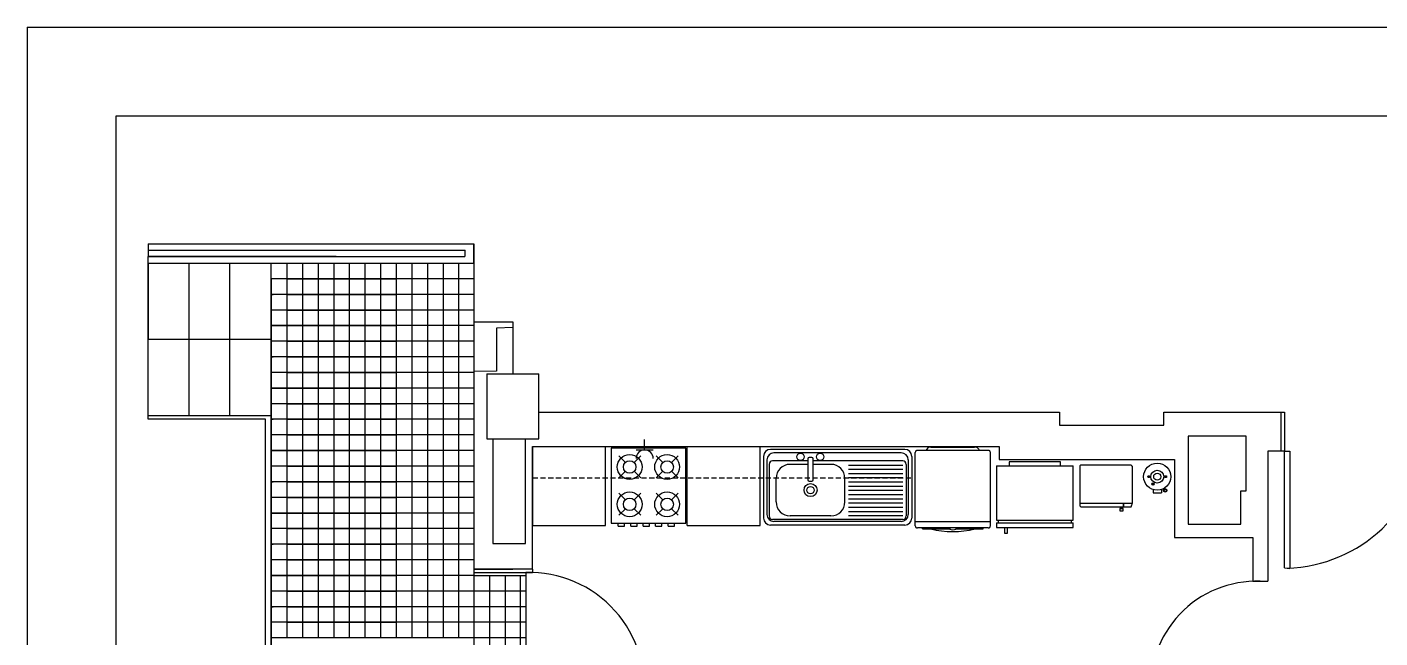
# Model space of a CAD drawing. Header units: millimetres. Extents: x 2377 to 4712, y -254 to 3188.
# Drawn here: x 2825.5 to 3053.9, y 1491 to 1594.2 of the extents above; entities that cross this region are included whole.
import ezdxf

# ---------------------------------------------------------------- set-up
doc = ezdxf.new("R2010")
doc.units = ezdxf.units.MM
doc.linetypes.add('DASHED2', pattern=[0.375, 0.25, -0.125])
for name, color, linetype in [('Enchufes', 30, 'Continuous'), ('Mobiliario', 254, 'Continuous'), ('www.dwgautocad.com', 7, 'Continuous')]:
    doc.layers.add(name, color=color, linetype=linetype)

# ---------------------------------------------------------------- blocks, each defined once
blk = doc.blocks.new('cl08-2')
for p, q in [((-0.439, 0), (-0.439, -0.879)), ((0.439, 0), (-0.439, 0)), ((0.439, -0.879), (0.439, 0)), ((-0.271, -0.168), (-0.349, -0.09)), ((-0.09, -0.09), (-0.168, -0.168)), ((0.168, -0.168), (0.09, -0.09)), ((0.271, -0.168), (0.349, -0.09)), ((-0.271, -0.271), (-0.349, -0.349)), ((-0.09, -0.349), (-0.168, -0.271)), ((0.09, -0.349), (0.168, -0.271)), ((0.349, -0.349), (0.271, -0.271)), ((-0.271, -0.607), (-0.349, -0.529)), ((-0.168, -0.607), (-0.09, -0.529)), ((0.168, -0.607), (0.09, -0.529)), ((0.271, -0.607), (0.349, -0.529)), ((-0.349, -0.788), (-0.271, -0.711)), ((-0.09, -0.788), (-0.168, -0.711)), ((0.09, -0.788), (0.168, -0.711)), ((0.349, -0.788), (0.271, -0.711)), ((-0.439, -0.879), (0.439, -0.879)), ((-0.354, -0.915), (-0.354, -0.879)), ((-0.354, -0.915), (-0.281, -0.915)), ((-0.281, -0.915), (-0.281, -0.879)), ((-0.208, -0.915), (-0.208, -0.879)), ((-0.208, -0.915), (-0.134, -0.915)), ((-0.134, -0.915), (-0.134, -0.879)), ((-0.061, -0.915), (-0.061, -0.879)), ((-0.061, -0.915), (0.012, -0.915)), ((0.012, -0.915), (0.012, -0.879)), ((0.085, -0.915), (0.085, -0.879)), ((0.085, -0.915), (0.159, -0.915)), ((0.159, -0.915), (0.159, -0.879)), ((0.232, -0.915), (0.232, -0.879)), ((0.232, -0.915), (0.305, -0.915)), ((0.305, -0.915), (0.305, -0.879))]:
    blk.add_line(p, q)
for centre, radius in [((-0.22, -0.22), 0.146), ((-0.22, -0.22), 0.0732), ((0.22, -0.22), 0.146), ((0.22, -0.22), 0.0732), ((-0.22, -0.659), 0.146), ((-0.22, -0.659), 0.0732), ((0.22, -0.659), 0.146), ((0.22, -0.659), 0.0732)]:
    blk.add_circle(centre, radius)
blk = doc.blocks.new('cl25-14')
at = {"layer": 'www.dwgautocad.com', "color": 0}
for p, q in [((-0.528, 0.489), (-0.528, 0.05)), ((0.478, 0.539), (-0.478, 0.539)), ((0.453, 0.514), (-0.453, 0.514)), ((0.528, 0.489), (0.528, 0.05)), ((-0.503, 0.464), (-0.503, 0.075)), ((-0.488, 0.4322), (-0.488, 0.065)), ((-0.2125, 0.4572), (-0.463, 0.4572)), ((-0.2125, 0.4322), (-0.338, 0.4322)), ((-0.2125, 0.4711), (-0.2125, 0.3223)), ((-0.1835, 0.4811), (-0.2025, 0.4811)), ((-0.1735, 0.3223), (-0.1735, 0.4711)), ((0.463, 0.4572), (-0.1735, 0.4572)), ((-0.048, 0.4322), (-0.1735, 0.4322)), ((0.463, 0.425), (0.077, 0.425)), ((0.463, 0.395), (0.077, 0.395)), ((0.488, 0.4322), (0.488, 0.065)), ((0.503, 0.464), (0.503, 0.075)), ((-0.438, 0.165), (-0.438, 0.3322)), ((-0.2025, 0.3123), (-0.1835, 0.3123)), ((0.052, 0.165), (0.052, 0.3322)), ((0.463, 0.365), (0.077, 0.365)), ((0.463, 0.335), (0.077, 0.335)), ((0.463, 0.305), (0.077, 0.305)), ((0.463, 0.275), (0.077, 0.275)), ((0.463, 0.245), (0.077, 0.245)), ((0.463, 0.215), (0.077, 0.215)), ((0.463, 0.185), (0.077, 0.185)), ((0.463, 0.155), (0.077, 0.155)), ((0.463, 0.125), (0.077, 0.125)), ((0.478, 0), (-0.478, 0)), ((0.463, 0.04), (-0.463, 0.04)), ((0.453, 0.025), (-0.453, 0.025)), ((-0.048, 0.065), (-0.338, 0.065)), ((0.463, 0.095), (0.077, 0.095)), ((0.463, 0.065), (0.077, 0.065))]:
    blk.add_line(p, q, dxfattribs=at)
for centre, radius in [((-0.264, 0.4859), 0.026), ((-0.1238, 0.4859), 0.026), ((-0.193, 0.2486), 0.0463), ((-0.193, 0.2486), 0.0263)]:
    blk.add_circle(centre, radius, dxfattribs=at)
for centre, radius, start, end in [((-0.478, 0.489), 0.05, 90, 180), ((-0.453, 0.464), 0.05, 90, 180), ((0.453, 0.464), 0.05, 0, 90), ((0.478, 0.489), 0.05, 0, 90), ((-0.463, 0.4322), 0.025, 90, 180), ((-0.338, 0.3322), 0.1, 90, 180), ((-0.2025, 0.4711), 0.01, 90, 180), ((-0.1835, 0.4711), 0.01, 0, 90), ((-0.048, 0.3322), 0.1, 0, 90), ((0.463, 0.4322), 0.025, 0, 90), ((-0.2025, 0.3223), 0.01, 180, 270), ((-0.1835, 0.3223), 0.01, 270, 0), ((-0.338, 0.165), 0.1, 180, 270), ((-0.048, 0.165), 0.1, 270, 0), ((-0.478, 0.05), 0.05, 180, 270), ((-0.453, 0.075), 0.05, 180, 270), ((-0.463, 0.065), 0.025, 180, 270), ((0.453, 0.075), 0.05, 270, 0), ((0.463, 0.065), 0.025, 270, 0), ((0.478, 0.05), 0.05, 270, 0)]:
    blk.add_arc(centre, radius, start, end, dxfattribs=at)
blk = doc.blocks.new('cl03b-planta')
for p, q in [((0.392, 2.874), (0.392, 3.548)), ((1.063, 3.568), (0.412, 3.568)), ((0.536, 3.598), (0.938, 3.598)), ((1.083, 2.874), (1.083, 3.548)), ((1.083, 2.911), (0.392, 2.911)), ((1.063, 2.854), (0.412, 2.854)), ((0.459, 2.846), (0.459, 2.854)), ((0.459, 2.846), (0.709, 2.846)), ((0.765, 2.846), (1.016, 2.846)), ((1.016, 2.846), (1.016, 2.854))]:
    blk.add_line(p, q)
for points in [[(0.712, 2.854), (0.709, 2.844)], [(0.762, 2.854), (0.765, 2.844)]]:
    blk.add_lwpolyline(points)
for centre, radius, start, end in [((0.412, 3.548), 0.02, 90, 180), ((0.536, 3.548), 0.05, 90, 156.5268), ((0.938, 3.548), 0.05, 23.4732, 90), ((1.063, 3.548), 0.02, 0, 90), ((0.412, 2.874), 0.02, 180, 270), ((1.063, 2.874), 0.02, 270, 0), ((0.737, 3.664), 0.843, 255.9297, 284.0703), ((0.737, 2.907), 0.0686, 245.6647, 294.3353)]:
    blk.add_arc(centre, radius, start, end)
blk = doc.blocks.new('CL-27-PLANTA-www.dwgautocad.com')
at = {"layer": 'www.dwgautocad.com', "ltscale": 0.3}
for p, q in [((9.724, 1.63), (9.689, 1.63)), ((9.689, 1.63), (9.689, 1.56)), ((9.724, 1.56), (9.724, 1.63)), ((9.828, 1.56), (8.843, 1.56)), ((8.843, 1.56), (8.843, 1.499)), ((9.828, 1.499), (8.843, 1.499)), ((9.828, 1.466), (8.843, 1.466)), ((8.843, 1.466), (8.843, 0.764)), ((8.863, 1.499), (8.863, 1.466)), ((9.808, 1.466), (9.808, 1.499)), ((9.828, 1.499), (9.828, 1.56)), ((9.828, 0.764), (9.828, 1.466)), ((9.828, 0.764), (8.843, 0.764)), ((9.005, 0.764), (9.005, 0.714)), ((9.005, 0.714), (9.665, 0.714)), ((9.665, 0.714), (9.665, 0.764))]:
    blk.add_line(p, q, dxfattribs=at)
blk = doc.blocks.new('IN04-3')
at = {"color": 0}
for p, q in [((-0.065, -0.2), (-0.065, -0.25)), ((0.065, -0.2), (0.065, -0.25)), ((0.094, -0.188), (0.101, -0.201)), ((0.116, -0.175), (0.123, -0.188)), ((-0.065, -0.25), (0.065, -0.25))]:
    blk.add_line(p, q, dxfattribs=at)
for centre, radius in [((0, 0), 0.21), ((-0.13, 0), 0.015), ((-0.13, 0), 0.0125), ((-0.13, 0), 0.0125), ((0, 0), 0.1), ((0, 0), 0.055), ((0.13, 0), 0.015), ((0.13, 0), 0.0125), ((0.13, 0), 0.0125), ((-0.065, -0.113), 0.018), ((-0.065, -0.113), 0.015), ((0.123, -0.213), 0.025), ((0.125, -0.216), 0.0175)]:
    blk.add_circle(centre, radius, dxfattribs=at)

msp = doc.modelspace()

# ---------------------------------------------------------------- linework, layer by layer
at = {"transparency": 33554687}
for p, q in [((2825.51, 1594.22), (3245.51, 1594.22)), ((2825.51, 1594.22), (2825.51, 1297.22)), ((2825.51, 1594.22), (2825.51, 1579.22)), ((2840.56, 1317.22), (2840.56, 1579.22)), ((2840.56, 1579.22), (3236.05, 1579.22)), ((2845.98, 1557.62), (2845.98, 1555.42)), ((2845.98, 1557.62), (2900.94, 1557.62)), ((2845.98, 1556.51), (2877.68, 1556.51)), ((2845.98, 1556.51), (2899.47, 1556.51)), ((2845.98, 1556.51), (2899.45, 1556.51)), ((2899.45, 1556.51), (2899.45, 1555.44)), ((2900.94, 1554.34), (2900.94, 1557.62)), ((2900.94, 1557.62), (2900.94, 1544.43)), ((2900.94, 1557.62), (2900.94, 1544.43)), ((2900.94, 1557.62), (2900.94, 1502.67)), ((2877.68, 1555.44), (2845.98, 1555.44)), ((2845.98, 1555.44), (2899.45, 1555.44)), ((2845.98, 1554.35), (2845.98, 1555.44)), ((2845.98, 1527.97), (2845.98, 1554.35)), ((2845.98, 1554.35), (2866.73, 1554.35)), ((2845.98, 1554.35), (2845.98, 1541.49)), ((2845.98, 1554.34), (2900.94, 1554.34)), ((2852.86, 1528.63), (2852.86, 1554.35)), ((2859.74, 1528.63), (2859.74, 1554.35)), ((2866.73, 1371.9), (2866.73, 1554.35)), ((2866.73, 1554.35), (2869.37, 1554.35)), ((2869.37, 1554.35), (2869.37, 1551.71)), ((2869.37, 1554.35), (2872, 1554.35)), ((2872, 1554.35), (2872, 1551.71)), ((2872, 1554.35), (2874.64, 1554.35)), ((2874.64, 1554.35), (2874.64, 1551.71)), ((2874.64, 1554.35), (2877.28, 1554.35)), ((2877.28, 1554.35), (2877.28, 1551.71)), ((2877.28, 1554.35), (2879.92, 1554.35)), ((2879.92, 1554.35), (2879.92, 1551.71)), ((2879.92, 1554.35), (2882.56, 1554.35)), ((2882.56, 1554.35), (2882.56, 1551.71)), ((2882.56, 1554.35), (2885.19, 1554.35)), ((2885.19, 1554.35), (2885.19, 1551.71)), ((2885.19, 1554.35), (2887.83, 1554.35)), ((2887.83, 1554.35), (2887.83, 1551.71)), ((2890.47, 1554.35), (2890.47, 1551.71)), ((2893.11, 1554.35), (2893.11, 1551.71)), ((2895.74, 1554.35), (2895.74, 1551.71)), ((2898.38, 1554.35), (2898.38, 1551.71)), ((2869.37, 1551.71), (2866.73, 1551.71)), ((2866.73, 1551.71), (2866.73, 1549.07)), ((2872, 1551.71), (2869.37, 1551.71)), ((2869.37, 1551.71), (2869.37, 1549.07)), ((2869.37, 1551.71), (2872, 1551.71)), ((2874.64, 1551.71), (2872, 1551.71)), ((2872, 1551.71), (2872, 1549.07)), ((2872, 1551.71), (2874.64, 1551.71)), ((2877.28, 1551.71), (2874.64, 1551.71)), ((2874.64, 1551.71), (2874.64, 1549.07)), ((2874.64, 1551.71), (2877.28, 1551.71)), ((2879.92, 1551.71), (2877.28, 1551.71)), ((2877.28, 1551.71), (2877.28, 1549.07)), ((2877.28, 1551.71), (2879.92, 1551.71)), ((2882.56, 1551.71), (2879.92, 1551.71)), ((2879.92, 1551.71), (2879.92, 1549.07)), ((2879.92, 1551.71), (2882.56, 1551.71)), ((2885.19, 1551.71), (2882.56, 1551.71)), ((2882.56, 1551.71), (2882.56, 1549.07)), ((2882.56, 1551.71), (2885.19, 1551.71)), ((2887.83, 1551.71), (2885.19, 1551.71)), ((2885.19, 1551.71), (2885.19, 1549.07)), ((2885.19, 1551.71), (2887.83, 1551.71)), ((2890.47, 1551.71), (2887.83, 1551.71)), ((2887.83, 1551.71), (2887.83, 1549.07)), ((2893.11, 1551.71), (2890.47, 1551.71)), ((2890.47, 1551.71), (2890.47, 1549.07)), ((2895.74, 1551.71), (2893.11, 1551.71)), ((2893.11, 1551.71), (2893.11, 1549.07)), ((2898.38, 1551.71), (2895.74, 1551.71)), ((2895.74, 1551.71), (2895.74, 1549.07)), ((2900.94, 1551.71), (2898.38, 1551.71)), ((2898.38, 1551.71), (2898.38, 1549.07)), ((2866.73, 1549.07), (2867.07, 1549.07)), ((2869.37, 1549.07), (2866.73, 1549.07)), ((2866.73, 1549.07), (2866.73, 1546.43)), ((2866.73, 1549.07), (2866.73, 1543.8)), ((2872, 1549.07), (2869.37, 1549.07)), ((2869.37, 1549.07), (2869.37, 1546.43)), ((2869.37, 1549.07), (2872, 1549.07)), ((2874.64, 1549.07), (2872, 1549.07)), ((2872, 1549.07), (2872, 1546.43)), ((2872, 1549.07), (2874.64, 1549.07)), ((2877.28, 1549.07), (2874.64, 1549.07)), ((2874.64, 1549.07), (2874.64, 1546.43)), ((2874.64, 1549.07), (2877.28, 1549.07)), ((2879.92, 1549.07), (2877.28, 1549.07)), ((2877.28, 1549.07), (2877.28, 1546.43)), ((2877.28, 1549.07), (2879.92, 1549.07)), ((2882.56, 1549.07), (2879.92, 1549.07)), ((2879.92, 1549.07), (2879.92, 1546.43)), ((2879.92, 1549.07), (2882.56, 1549.07)), ((2885.19, 1549.07), (2882.56, 1549.07)), ((2882.56, 1549.07), (2882.56, 1546.43)), ((2882.56, 1549.07), (2885.19, 1549.07)), ((2887.83, 1549.07), (2885.19, 1549.07)), ((2885.19, 1549.07), (2885.19, 1546.43)), ((2885.19, 1549.07), (2887.83, 1549.07)), ((2890.47, 1549.07), (2887.83, 1549.07)), ((2887.83, 1549.07), (2887.83, 1546.43)), ((2893.11, 1549.07), (2890.47, 1549.07)), ((2890.47, 1549.07), (2890.47, 1546.43)), ((2895.74, 1549.07), (2893.11, 1549.07)), ((2893.11, 1549.07), (2893.11, 1546.43)), ((2898.38, 1549.07), (2895.74, 1549.07)), ((2895.74, 1549.07), (2895.74, 1546.43)), ((2900.94, 1549.07), (2898.38, 1549.07)), ((2898.38, 1549.07), (2898.38, 1546.43)), ((2869.37, 1546.43), (2866.73, 1546.43)), ((2872, 1546.43), (2869.37, 1546.43)), ((2869.37, 1546.43), (2869.37, 1543.8)), ((2869.37, 1546.43), (2872, 1546.43)), ((2874.64, 1546.43), (2872, 1546.43)), ((2872, 1546.43), (2872, 1543.8)), ((2872, 1546.43), (2874.64, 1546.43)), ((2877.28, 1546.43), (2874.64, 1546.43)), ((2874.64, 1546.43), (2874.64, 1543.8)), ((2874.64, 1546.43), (2877.28, 1546.43)), ((2879.92, 1546.43), (2877.28, 1546.43)), ((2877.28, 1546.43), (2877.28, 1543.8)), ((2877.28, 1546.43), (2879.92, 1546.43)), ((2882.56, 1546.43), (2879.92, 1546.43)), ((2879.92, 1546.43), (2879.92, 1543.8)), ((2879.92, 1546.43), (2882.56, 1546.43)), ((2885.19, 1546.43), (2882.56, 1546.43)), ((2882.56, 1546.43), (2882.56, 1543.8)), ((2882.56, 1546.43), (2885.19, 1546.43)), ((2887.83, 1546.43), (2885.19, 1546.43)), ((2885.19, 1546.43), (2885.19, 1543.8)), ((2885.19, 1546.43), (2887.83, 1546.43)), ((2890.47, 1546.43), (2887.83, 1546.43)), ((2887.83, 1546.43), (2887.83, 1543.8)), ((2893.11, 1546.43), (2890.47, 1546.43)), ((2890.47, 1546.43), (2890.47, 1543.8)), ((2895.74, 1546.43), (2893.11, 1546.43)), ((2893.11, 1546.43), (2893.11, 1543.8)), ((2898.38, 1546.43), (2895.74, 1546.43)), ((2895.74, 1546.43), (2895.74, 1543.8)), ((2900.94, 1546.43), (2898.38, 1546.43)), ((2898.38, 1546.43), (2898.38, 1543.8)), ((2900.94, 1544.43), (2907.53, 1544.43)), ((2907.53, 1544.43), (2907.53, 1535.64)), ((2907.53, 1544.43), (2907.53, 1535.64)), ((2869.37, 1543.8), (2866.73, 1543.8)), ((2866.73, 1543.8), (2866.73, 1533.24)), ((2866.73, 1543.8), (2869.37, 1543.8)), ((2872, 1543.8), (2869.37, 1543.8)), ((2869.37, 1543.8), (2869.37, 1541.16)), ((2869.37, 1543.8), (2872, 1543.8)), ((2874.64, 1543.8), (2872, 1543.8)), ((2872, 1543.8), (2872, 1541.16)), ((2872, 1543.8), (2874.64, 1543.8)), ((2877.28, 1543.8), (2874.64, 1543.8)), ((2874.64, 1543.8), (2874.64, 1541.16)), ((2874.64, 1543.8), (2877.28, 1543.8)), ((2879.92, 1543.8), (2877.28, 1543.8)), ((2877.28, 1543.8), (2877.28, 1541.16)), ((2877.28, 1543.8), (2879.92, 1543.8)), ((2882.56, 1543.8), (2879.92, 1543.8)), ((2879.92, 1543.8), (2879.92, 1541.16)), ((2879.92, 1543.8), (2882.56, 1543.8)), ((2885.19, 1543.8), (2882.56, 1543.8)), ((2882.56, 1543.8), (2882.56, 1541.16)), ((2882.56, 1543.8), (2885.19, 1543.8)), ((2887.83, 1543.8), (2885.19, 1543.8)), ((2885.19, 1543.8), (2885.19, 1541.16)), ((2885.19, 1543.8), (2887.83, 1543.8)), ((2890.47, 1543.8), (2887.83, 1543.8)), ((2887.83, 1543.8), (2887.83, 1541.16)), ((2893.11, 1543.8), (2890.47, 1543.8)), ((2890.47, 1543.8), (2890.47, 1541.16)), ((2895.74, 1543.8), (2893.11, 1543.8)), ((2893.11, 1543.8), (2893.11, 1541.16)), ((2898.38, 1543.8), (2895.74, 1543.8)), ((2895.74, 1543.8), (2895.74, 1541.16)), ((2900.94, 1543.8), (2898.38, 1543.8)), ((2898.38, 1543.8), (2898.38, 1541.16)), ((2907.54, 1543.45), (2904.79, 1543.37)), ((2904.79, 1543.37), (2904.79, 1536.09)), ((2845.98, 1541.49), (2866.73, 1541.49)), ((2869.37, 1541.16), (2866.73, 1541.16)), ((2866.73, 1541.16), (2866.73, 1538.52)), ((2872, 1541.16), (2869.37, 1541.16)), ((2869.37, 1541.16), (2869.37, 1538.52)), ((2869.37, 1541.16), (2872, 1541.16)), ((2874.64, 1541.16), (2872, 1541.16)), ((2872, 1541.16), (2872, 1538.52)), ((2872, 1541.16), (2874.64, 1541.16)), ((2877.28, 1541.16), (2874.64, 1541.16)), ((2874.64, 1541.16), (2874.64, 1538.52)), ((2874.64, 1541.16), (2877.28, 1541.16)), ((2879.92, 1541.16), (2877.28, 1541.16)), ((2877.28, 1541.16), (2877.28, 1538.52)), ((2877.28, 1541.16), (2879.92, 1541.16)), ((2882.56, 1541.16), (2879.92, 1541.16)), ((2879.92, 1541.16), (2879.92, 1538.52)), ((2879.92, 1541.16), (2882.56, 1541.16)), ((2885.19, 1541.16), (2882.56, 1541.16)), ((2882.56, 1541.16), (2882.56, 1538.52)), ((2882.56, 1541.16), (2885.19, 1541.16)), ((2887.83, 1541.16), (2885.19, 1541.16)), ((2885.19, 1541.16), (2885.19, 1538.52)), ((2885.19, 1541.16), (2887.83, 1541.16)), ((2890.47, 1541.16), (2887.83, 1541.16)), ((2887.83, 1541.16), (2887.83, 1538.52)), ((2893.11, 1541.16), (2890.47, 1541.16)), ((2890.47, 1541.16), (2890.47, 1538.52)), ((2895.74, 1541.16), (2893.11, 1541.16)), ((2893.11, 1541.16), (2893.11, 1538.52)), ((2898.38, 1541.16), (2895.74, 1541.16)), ((2895.74, 1541.16), (2895.74, 1538.52)), ((2900.94, 1541.16), (2898.38, 1541.16)), ((2898.38, 1541.16), (2898.38, 1538.52)), ((2866.73, 1538.52), (2867.07, 1538.52)), ((2869.37, 1538.52), (2866.73, 1538.52)), ((2866.73, 1538.52), (2866.73, 1535.88)), ((2866.73, 1538.52), (2866.73, 1533.24)), ((2872, 1538.52), (2869.37, 1538.52)), ((2869.37, 1538.52), (2869.37, 1535.88)), ((2869.37, 1538.52), (2872, 1538.52)), ((2874.64, 1538.52), (2872, 1538.52)), ((2872, 1538.52), (2872, 1535.88)), ((2872, 1538.52), (2874.64, 1538.52)), ((2877.28, 1538.52), (2874.64, 1538.52)), ((2874.64, 1538.52), (2874.64, 1535.88)), ((2874.64, 1538.52), (2877.28, 1538.52)), ((2879.92, 1538.52), (2877.28, 1538.52)), ((2877.28, 1538.52), (2877.28, 1535.88)), ((2877.28, 1538.52), (2879.92, 1538.52)), ((2882.56, 1538.52), (2879.92, 1538.52)), ((2879.92, 1538.52), (2879.92, 1535.88)), ((2879.92, 1538.52), (2882.56, 1538.52)), ((2885.19, 1538.52), (2882.56, 1538.52)), ((2882.56, 1538.52), (2882.56, 1535.88)), ((2882.56, 1538.52), (2885.19, 1538.52)), ((2887.83, 1538.52), (2885.19, 1538.52)), ((2885.19, 1538.52), (2885.19, 1535.88)), ((2885.19, 1538.52), (2887.83, 1538.52)), ((2890.47, 1538.52), (2887.83, 1538.52)), ((2887.83, 1538.52), (2887.83, 1535.88)), ((2893.11, 1538.52), (2890.47, 1538.52)), ((2890.47, 1538.52), (2890.47, 1535.88)), ((2895.74, 1538.52), (2893.11, 1538.52)), ((2893.11, 1538.52), (2893.11, 1535.88)), ((2898.38, 1538.52), (2895.74, 1538.52)), ((2895.74, 1538.52), (2895.74, 1535.88)), ((2900.94, 1538.52), (2898.38, 1538.52)), ((2898.38, 1538.52), (2898.38, 1535.88)), ((2869.37, 1535.88), (2866.73, 1535.88)), ((2872, 1535.88), (2869.37, 1535.88)), ((2869.37, 1535.88), (2869.37, 1533.24)), ((2869.37, 1535.88), (2872, 1535.88)), ((2874.64, 1535.88), (2872, 1535.88)), ((2872, 1535.88), (2872, 1533.24)), ((2872, 1535.88), (2874.64, 1535.88)), ((2877.28, 1535.88), (2874.64, 1535.88)), ((2874.64, 1535.88), (2874.64, 1533.24)), ((2874.64, 1535.88), (2877.28, 1535.88)), ((2879.92, 1535.88), (2877.28, 1535.88)), ((2877.28, 1535.88), (2877.28, 1533.24)), ((2877.28, 1535.88), (2879.92, 1535.88)), ((2882.56, 1535.88), (2879.92, 1535.88)), ((2879.92, 1535.88), (2879.92, 1533.24)), ((2879.92, 1535.88), (2882.56, 1535.88)), ((2885.19, 1535.88), (2882.56, 1535.88)), ((2882.56, 1535.88), (2882.56, 1533.24)), ((2882.56, 1535.88), (2885.19, 1535.88)), ((2887.83, 1535.88), (2885.19, 1535.88)), ((2885.19, 1535.88), (2885.19, 1533.24)), ((2885.19, 1535.88), (2887.83, 1535.88)), ((2890.47, 1535.88), (2887.83, 1535.88)), ((2887.83, 1535.88), (2887.83, 1533.24)), ((2893.11, 1535.88), (2890.47, 1535.88)), ((2890.47, 1535.88), (2890.47, 1533.24)), ((2895.74, 1535.88), (2893.11, 1535.88)), ((2893.11, 1535.88), (2893.11, 1533.24)), ((2898.38, 1535.88), (2895.74, 1535.88)), ((2895.74, 1535.88), (2895.74, 1533.24)), ((2900.94, 1535.88), (2898.38, 1535.88)), ((2898.38, 1535.88), (2898.38, 1533.24)), ((2904.79, 1536.09), (2900.88, 1536.07)), ((2903.14, 1535.64), (2911.93, 1535.64)), ((2903.14, 1535.64), (2903.14, 1524.65)), ((2911.93, 1524.65), (2911.93, 1535.64)), ((2869.37, 1533.24), (2866.73, 1533.24)), ((2866.73, 1533.24), (2866.73, 1512.14)), ((2866.73, 1533.24), (2869.37, 1533.24)), ((2872, 1533.24), (2869.37, 1533.24)), ((2869.37, 1533.24), (2869.37, 1530.61)), ((2869.37, 1533.24), (2872, 1533.24)), ((2874.64, 1533.24), (2872, 1533.24)), ((2872, 1533.24), (2872, 1530.61)), ((2872, 1533.24), (2874.64, 1533.24)), ((2877.28, 1533.24), (2874.64, 1533.24)), ((2874.64, 1533.24), (2874.64, 1530.61)), ((2874.64, 1533.24), (2877.28, 1533.24)), ((2879.92, 1533.24), (2877.28, 1533.24)), ((2877.28, 1533.24), (2877.28, 1530.61)), ((2877.28, 1533.24), (2879.92, 1533.24)), ((2882.56, 1533.24), (2879.92, 1533.24)), ((2879.92, 1533.24), (2879.92, 1530.61)), ((2879.92, 1533.24), (2882.56, 1533.24)), ((2885.19, 1533.24), (2882.56, 1533.24)), ((2882.56, 1533.24), (2882.56, 1530.61)), ((2882.56, 1533.24), (2885.19, 1533.24)), ((2887.83, 1533.24), (2885.19, 1533.24)), ((2885.19, 1533.24), (2885.19, 1530.61)), ((2885.19, 1533.24), (2887.83, 1533.24)), ((2890.47, 1533.24), (2887.83, 1533.24)), ((2887.83, 1533.24), (2887.83, 1530.61)), ((2893.11, 1533.24), (2890.47, 1533.24)), ((2890.47, 1533.24), (2890.47, 1530.61)), ((2895.74, 1533.24), (2893.11, 1533.24)), ((2893.11, 1533.24), (2893.11, 1530.61)), ((2898.38, 1533.24), (2895.74, 1533.24)), ((2895.74, 1533.24), (2895.74, 1530.61)), ((2900.94, 1533.24), (2898.38, 1533.24)), ((2898.38, 1533.24), (2898.38, 1530.61)), ((2869.37, 1530.61), (2866.73, 1530.61)), ((2866.73, 1530.61), (2866.73, 1527.97)), ((2872, 1530.61), (2869.37, 1530.61)), ((2869.37, 1530.61), (2869.37, 1527.97)), ((2869.37, 1530.61), (2872, 1530.61)), ((2874.64, 1530.61), (2872, 1530.61)), ((2872, 1530.61), (2872, 1527.97)), ((2872, 1530.61), (2874.64, 1530.61)), ((2877.28, 1530.61), (2874.64, 1530.61)), ((2874.64, 1530.61), (2874.64, 1527.97)), ((2874.64, 1530.61), (2877.28, 1530.61)), ((2879.92, 1530.61), (2877.28, 1530.61)), ((2877.28, 1530.61), (2877.28, 1527.97)), ((2877.28, 1530.61), (2879.92, 1530.61)), ((2882.56, 1530.61), (2879.92, 1530.61)), ((2879.92, 1530.61), (2879.92, 1527.97)), ((2879.92, 1530.61), (2882.56, 1530.61)), ((2885.19, 1530.61), (2882.56, 1530.61)), ((2882.56, 1530.61), (2882.56, 1527.97)), ((2882.56, 1530.61), (2885.19, 1530.61)), ((2887.83, 1530.61), (2885.19, 1530.61)), ((2885.19, 1530.61), (2885.19, 1527.97)), ((2885.19, 1530.61), (2887.83, 1530.61)), ((2890.47, 1530.61), (2887.83, 1530.61)), ((2887.83, 1530.61), (2887.83, 1527.97)), ((2893.11, 1530.61), (2890.47, 1530.61)), ((2890.47, 1530.61), (2890.47, 1527.97)), ((2895.74, 1530.61), (2893.11, 1530.61)), ((2893.11, 1530.61), (2893.11, 1527.97)), ((2898.38, 1530.61), (2895.74, 1530.61)), ((2895.74, 1530.61), (2895.74, 1527.97)), ((2900.94, 1530.61), (2898.38, 1530.61)), ((2898.38, 1530.61), (2898.38, 1527.97)), ((2845.98, 1527.97), (2845.98, 1528.63)), ((2845.98, 1528.63), (2866.73, 1528.63)), ((2845.98, 1528.63), (2852.86, 1528.63)), ((2852.86, 1528.63), (2859.74, 1528.63)), ((2866.73, 1527.97), (2866.73, 1529.29)), ((2911.93, 1529.19), (2999.85, 1529.19)), ((2999.85, 1529.19), (2999.85, 1526.99)), ((3017.44, 1526.99), (3017.44, 1529.19)), ((3017.44, 1529.19), (3037.22, 1529.19)), ((3037.22, 1529.19), (3037.22, 1522.6)), ((3037.22, 1529.19), (3037.82, 1529.19)), ((3037.82, 1529.19), (3037.82, 1522.6)), ((2865.77, 1527.97), (2845.98, 1527.97)), ((2865.77, 1371.9), (2865.77, 1527.97)), ((2866.73, 1371.9), (2866.73, 1527.97)), ((2866.73, 1527.97), (2867.07, 1527.97)), ((2869.37, 1527.97), (2866.73, 1527.97)), ((2866.73, 1527.97), (2866.73, 1525.33)), ((2866.73, 1527.97), (2866.73, 1522.69)), ((2872, 1527.97), (2869.37, 1527.97)), ((2869.37, 1527.97), (2869.37, 1525.33)), ((2869.37, 1527.97), (2872, 1527.97)), ((2874.64, 1527.97), (2872, 1527.97)), ((2872, 1527.97), (2872, 1525.33)), ((2872, 1527.97), (2874.64, 1527.97)), ((2877.28, 1527.97), (2874.64, 1527.97)), ((2874.64, 1527.97), (2874.64, 1525.33)), ((2874.64, 1527.97), (2877.28, 1527.97)), ((2879.92, 1527.97), (2877.28, 1527.97)), ((2877.28, 1527.97), (2877.28, 1525.33)), ((2877.28, 1527.97), (2879.92, 1527.97)), ((2882.56, 1527.97), (2879.92, 1527.97)), ((2879.92, 1527.97), (2879.92, 1525.33)), ((2879.92, 1527.97), (2882.56, 1527.97)), ((2885.19, 1527.97), (2882.56, 1527.97)), ((2882.56, 1527.97), (2882.56, 1525.33)), ((2882.56, 1527.97), (2885.19, 1527.97)), ((2887.83, 1527.97), (2885.19, 1527.97)), ((2885.19, 1527.97), (2885.19, 1525.33)), ((2885.19, 1527.97), (2887.83, 1527.97)), ((2890.47, 1527.97), (2887.83, 1527.97)), ((2887.83, 1527.97), (2887.83, 1525.33)), ((2893.11, 1527.97), (2890.47, 1527.97)), ((2890.47, 1527.97), (2890.47, 1525.33)), ((2895.74, 1527.97), (2893.11, 1527.97)), ((2893.11, 1527.97), (2893.11, 1525.33)), ((2898.38, 1527.97), (2895.74, 1527.97)), ((2895.74, 1527.97), (2895.74, 1525.33)), ((2900.94, 1527.97), (2898.38, 1527.97)), ((2898.38, 1527.97), (2898.38, 1525.33)), ((2999.85, 1526.99), (3017.44, 1526.99)), ((2869.37, 1525.33), (2866.73, 1525.33)), ((2872, 1525.33), (2869.37, 1525.33)), ((2869.37, 1525.33), (2869.37, 1522.69)), ((2869.37, 1525.33), (2872, 1525.33)), ((2874.64, 1525.33), (2872, 1525.33)), ((2872, 1525.33), (2872, 1522.69)), ((2872, 1525.33), (2874.64, 1525.33)), ((2877.28, 1525.33), (2874.64, 1525.33)), ((2874.64, 1525.33), (2874.64, 1522.69)), ((2874.64, 1525.33), (2877.28, 1525.33)), ((2879.92, 1525.33), (2877.28, 1525.33)), ((2877.28, 1525.33), (2877.28, 1522.69)), ((2877.28, 1525.33), (2879.92, 1525.33)), ((2882.56, 1525.33), (2879.92, 1525.33)), ((2879.92, 1525.33), (2879.92, 1522.69)), ((2879.92, 1525.33), (2882.56, 1525.33)), ((2885.19, 1525.33), (2882.56, 1525.33)), ((2882.56, 1525.33), (2882.56, 1522.69)), ((2882.56, 1525.33), (2885.19, 1525.33)), ((2887.83, 1525.33), (2885.19, 1525.33)), ((2885.19, 1525.33), (2885.19, 1522.69)), ((2885.19, 1525.33), (2887.83, 1525.33)), ((2890.47, 1525.33), (2887.83, 1525.33)), ((2887.83, 1525.33), (2887.83, 1522.69)), ((2893.11, 1525.33), (2890.47, 1525.33)), ((2890.47, 1525.33), (2890.47, 1522.69)), ((2895.74, 1525.33), (2893.11, 1525.33)), ((2893.11, 1525.33), (2893.11, 1522.69)), ((2898.38, 1525.33), (2895.74, 1525.33)), ((2895.74, 1525.33), (2895.74, 1522.69)), ((2900.94, 1525.33), (2898.38, 1525.33)), ((2898.38, 1525.33), (2898.38, 1522.69)), ((2903.14, 1524.65), (2911.93, 1524.65)), ((2904.17, 1524.65), (2904.17, 1506.99)), ((2909.69, 1506.99), (2909.69, 1524.65)), ((3031.34, 1525.12), (3021.56, 1525.12)), ((3021.56, 1525.12), (3021.56, 1510.28)), ((3031.34, 1515.88), (3031.34, 1525.12)), ((2869.37, 1522.69), (2866.73, 1522.69)), ((2866.73, 1522.69), (2866.73, 1512.14)), ((2866.73, 1522.69), (2869.37, 1522.69)), ((2872, 1522.69), (2869.37, 1522.69)), ((2869.37, 1522.69), (2869.37, 1520.06)), ((2869.37, 1522.69), (2872, 1522.69)), ((2874.64, 1522.69), (2872, 1522.69)), ((2872, 1522.69), (2872, 1520.06)), ((2872, 1522.69), (2874.64, 1522.69)), ((2877.28, 1522.69), (2874.64, 1522.69)), ((2874.64, 1522.69), (2874.64, 1520.06)), ((2874.64, 1522.69), (2877.28, 1522.69)), ((2879.92, 1522.69), (2877.28, 1522.69)), ((2877.28, 1522.69), (2877.28, 1520.06)), ((2877.28, 1522.69), (2879.92, 1522.69)), ((2882.56, 1522.69), (2879.92, 1522.69)), ((2879.92, 1522.69), (2879.92, 1520.06)), ((2879.92, 1522.69), (2882.56, 1522.69)), ((2885.19, 1522.69), (2882.56, 1522.69)), ((2882.56, 1522.69), (2882.56, 1520.06)), ((2882.56, 1522.69), (2885.19, 1522.69)), ((2887.83, 1522.69), (2885.19, 1522.69)), ((2885.19, 1522.69), (2885.19, 1520.06)), ((2885.19, 1522.69), (2887.83, 1522.69)), ((2890.47, 1522.69), (2887.83, 1522.69)), ((2887.83, 1522.69), (2887.83, 1520.06)), ((2893.11, 1522.69), (2890.47, 1522.69)), ((2890.47, 1522.69), (2890.47, 1520.06)), ((2895.74, 1522.69), (2893.11, 1522.69)), ((2893.11, 1522.69), (2893.11, 1520.06)), ((2898.38, 1522.69), (2895.74, 1522.69)), ((2895.74, 1522.69), (2895.74, 1520.06)), ((2900.94, 1522.69), (2898.38, 1522.69)), ((2898.38, 1522.69), (2898.38, 1520.06)), ((2910.87, 1502.67), (2910.87, 1523.39)), ((2910.87, 1523.39), (2989.63, 1523.39)), ((2910.87, 1523.39), (2910.87, 1510.05)), ((2989.63, 1523.39), (2989.63, 1521.19)), ((3037.22, 1522.6), (3035.02, 1522.6)), ((3035.02, 1522.6), (3035.02, 1500.62)), ((3037.82, 1522.6), (3037.22, 1522.6)), ((2869.37, 1520.06), (2866.73, 1520.06)), ((2866.73, 1520.06), (2866.73, 1517.42)), ((2872, 1520.06), (2869.37, 1520.06)), ((2869.37, 1520.06), (2869.37, 1517.42)), ((2869.37, 1520.06), (2872, 1520.06)), ((2874.64, 1520.06), (2872, 1520.06)), ((2872, 1520.06), (2872, 1517.42)), ((2872, 1520.06), (2874.64, 1520.06)), ((2877.28, 1520.06), (2874.64, 1520.06)), ((2874.64, 1520.06), (2874.64, 1517.42)), ((2874.64, 1520.06), (2877.28, 1520.06)), ((2879.92, 1520.06), (2877.28, 1520.06)), ((2877.28, 1520.06), (2877.28, 1517.42)), ((2877.28, 1520.06), (2879.92, 1520.06)), ((2882.56, 1520.06), (2879.92, 1520.06)), ((2879.92, 1520.06), (2879.92, 1517.42)), ((2879.92, 1520.06), (2882.56, 1520.06)), ((2885.19, 1520.06), (2882.56, 1520.06)), ((2882.56, 1520.06), (2882.56, 1517.42)), ((2882.56, 1520.06), (2885.19, 1520.06)), ((2887.83, 1520.06), (2885.19, 1520.06)), ((2885.19, 1520.06), (2885.19, 1517.42)), ((2885.19, 1520.06), (2887.83, 1520.06)), ((2890.47, 1520.06), (2887.83, 1520.06)), ((2887.83, 1520.06), (2887.83, 1517.42)), ((2893.11, 1520.06), (2890.47, 1520.06)), ((2890.47, 1520.06), (2890.47, 1517.42)), ((2895.74, 1520.06), (2893.11, 1520.06)), ((2893.11, 1520.06), (2893.11, 1517.42)), ((2898.38, 1520.06), (2895.74, 1520.06)), ((2895.74, 1520.06), (2895.74, 1517.42)), ((2900.94, 1520.06), (2898.38, 1520.06)), ((2898.38, 1520.06), (2898.38, 1517.42)), ((2989.63, 1521.19), (3019.27, 1521.19)), ((3019.27, 1521.19), (3019.27, 1508)), ((2866.73, 1517.42), (2867.07, 1517.42)), ((2869.37, 1517.42), (2866.73, 1517.42)), ((2866.73, 1517.42), (2866.73, 1514.78)), ((2866.73, 1517.42), (2866.73, 1512.14)), ((2872, 1517.42), (2869.37, 1517.42)), ((2869.37, 1517.42), (2869.37, 1514.78)), ((2869.37, 1517.42), (2872, 1517.42)), ((2874.64, 1517.42), (2872, 1517.42)), ((2872, 1517.42), (2872, 1514.78)), ((2872, 1517.42), (2874.64, 1517.42)), ((2877.28, 1517.42), (2874.64, 1517.42)), ((2874.64, 1517.42), (2874.64, 1514.78)), ((2874.64, 1517.42), (2877.28, 1517.42)), ((2879.92, 1517.42), (2877.28, 1517.42)), ((2877.28, 1517.42), (2877.28, 1514.78)), ((2877.28, 1517.42), (2879.92, 1517.42)), ((2882.56, 1517.42), (2879.92, 1517.42)), ((2879.92, 1517.42), (2879.92, 1514.78)), ((2879.92, 1517.42), (2882.56, 1517.42)), ((2885.19, 1517.42), (2882.56, 1517.42)), ((2882.56, 1517.42), (2882.56, 1514.78)), ((2882.56, 1517.42), (2885.19, 1517.42)), ((2887.83, 1517.42), (2885.19, 1517.42)), ((2885.19, 1517.42), (2885.19, 1514.78)), ((2885.19, 1517.42), (2887.83, 1517.42)), ((2890.47, 1517.42), (2887.83, 1517.42)), ((2887.83, 1517.42), (2887.83, 1514.78)), ((2893.11, 1517.42), (2890.47, 1517.42)), ((2890.47, 1517.42), (2890.47, 1514.78)), ((2895.74, 1517.42), (2893.11, 1517.42)), ((2893.11, 1517.42), (2893.11, 1514.78)), ((2898.38, 1517.42), (2895.74, 1517.42)), ((2895.74, 1517.42), (2895.74, 1514.78)), ((2900.94, 1517.42), (2898.38, 1517.42)), ((2898.38, 1517.42), (2898.38, 1514.78)), ((2869.37, 1514.78), (2866.73, 1514.78)), ((2872, 1514.78), (2869.37, 1514.78)), ((2869.37, 1514.78), (2869.37, 1512.14)), ((2869.37, 1514.78), (2872, 1514.78)), ((2874.64, 1514.78), (2872, 1514.78)), ((2872, 1514.78), (2872, 1512.14)), ((2872, 1514.78), (2874.64, 1514.78)), ((2877.28, 1514.78), (2874.64, 1514.78)), ((2874.64, 1514.78), (2874.64, 1512.14)), ((2874.64, 1514.78), (2877.28, 1514.78)), ((2879.92, 1514.78), (2877.28, 1514.78)), ((2877.28, 1514.78), (2877.28, 1512.14)), ((2877.28, 1514.78), (2879.92, 1514.78)), ((2882.56, 1514.78), (2879.92, 1514.78)), ((2879.92, 1514.78), (2879.92, 1512.14)), ((2879.92, 1514.78), (2882.56, 1514.78)), ((2885.19, 1514.78), (2882.56, 1514.78)), ((2882.56, 1514.78), (2882.56, 1512.14)), ((2882.56, 1514.78), (2885.19, 1514.78)), ((2887.83, 1514.78), (2885.19, 1514.78)), ((2885.19, 1514.78), (2885.19, 1512.14)), ((2885.19, 1514.78), (2887.83, 1514.78)), ((2890.47, 1514.78), (2887.83, 1514.78)), ((2887.83, 1514.78), (2887.83, 1512.14)), ((2893.11, 1514.78), (2890.47, 1514.78)), ((2890.47, 1514.78), (2890.47, 1512.14)), ((2895.74, 1514.78), (2893.11, 1514.78)), ((2893.11, 1514.78), (2893.11, 1512.14)), ((2898.38, 1514.78), (2895.74, 1514.78)), ((2895.74, 1514.78), (2895.74, 1512.14)), ((2900.94, 1514.78), (2898.38, 1514.78)), ((2898.38, 1514.78), (2898.38, 1512.14)), ((3030.44, 1510.28), (3030.44, 1515.88)), ((3030.44, 1515.88), (3031.34, 1515.88)), ((2869.37, 1512.14), (2866.73, 1512.14)), ((2866.73, 1512.14), (2866.73, 1491.04)), ((2866.73, 1512.14), (2869.37, 1512.14)), ((2872, 1512.14), (2869.37, 1512.14)), ((2869.37, 1512.14), (2869.37, 1509.5)), ((2869.37, 1512.14), (2872, 1512.14)), ((2874.64, 1512.14), (2872, 1512.14)), ((2872, 1512.14), (2872, 1509.5)), ((2872, 1512.14), (2874.64, 1512.14)), ((2877.28, 1512.14), (2874.64, 1512.14)), ((2874.64, 1512.14), (2874.64, 1509.5)), ((2874.64, 1512.14), (2877.28, 1512.14)), ((2879.92, 1512.14), (2877.28, 1512.14)), ((2877.28, 1512.14), (2877.28, 1509.5)), ((2877.28, 1512.14), (2879.92, 1512.14)), ((2882.56, 1512.14), (2879.92, 1512.14)), ((2879.92, 1512.14), (2879.92, 1509.5)), ((2879.92, 1512.14), (2882.56, 1512.14)), ((2885.19, 1512.14), (2882.56, 1512.14)), ((2882.56, 1512.14), (2882.56, 1509.5)), ((2882.56, 1512.14), (2885.19, 1512.14)), ((2887.83, 1512.14), (2885.19, 1512.14)), ((2885.19, 1512.14), (2885.19, 1509.5)), ((2885.19, 1512.14), (2887.83, 1512.14)), ((2890.47, 1512.14), (2887.83, 1512.14)), ((2887.83, 1512.14), (2887.83, 1509.5)), ((2893.11, 1512.14), (2890.47, 1512.14)), ((2890.47, 1512.14), (2890.47, 1509.5)), ((2895.74, 1512.14), (2893.11, 1512.14)), ((2893.11, 1512.14), (2893.11, 1509.5)), ((2898.38, 1512.14), (2895.74, 1512.14)), ((2895.74, 1512.14), (2895.74, 1509.5)), ((2900.94, 1512.14), (2898.38, 1512.14)), ((2898.38, 1512.14), (2898.38, 1509.5)), ((3021.56, 1510.28), (3030.44, 1510.28)), ((2869.37, 1509.5), (2866.73, 1509.5)), ((2866.73, 1509.5), (2866.73, 1506.87)), ((2872, 1509.5), (2869.37, 1509.5)), ((2869.37, 1509.5), (2869.37, 1506.87)), ((2869.37, 1509.5), (2872, 1509.5)), ((2874.64, 1509.5), (2872, 1509.5)), ((2872, 1509.5), (2872, 1506.87)), ((2872, 1509.5), (2874.64, 1509.5)), ((2877.28, 1509.5), (2874.64, 1509.5)), ((2874.64, 1509.5), (2874.64, 1506.87)), ((2874.64, 1509.5), (2877.28, 1509.5)), ((2879.92, 1509.5), (2877.28, 1509.5)), ((2877.28, 1509.5), (2877.28, 1506.87)), ((2877.28, 1509.5), (2879.92, 1509.5)), ((2882.56, 1509.5), (2879.92, 1509.5)), ((2879.92, 1509.5), (2879.92, 1506.87)), ((2879.92, 1509.5), (2882.56, 1509.5)), ((2885.19, 1509.5), (2882.56, 1509.5)), ((2882.56, 1509.5), (2882.56, 1506.87)), ((2882.56, 1509.5), (2885.19, 1509.5)), ((2887.83, 1509.5), (2885.19, 1509.5)), ((2885.19, 1509.5), (2885.19, 1506.87)), ((2885.19, 1509.5), (2887.83, 1509.5)), ((2890.47, 1509.5), (2887.83, 1509.5)), ((2887.83, 1509.5), (2887.83, 1506.87)), ((2893.11, 1509.5), (2890.47, 1509.5)), ((2890.47, 1509.5), (2890.47, 1506.87)), ((2895.74, 1509.5), (2893.11, 1509.5)), ((2893.11, 1509.5), (2893.11, 1506.87)), ((2898.38, 1509.5), (2895.74, 1509.5)), ((2895.74, 1509.5), (2895.74, 1506.87)), ((2900.94, 1509.5), (2898.38, 1509.5)), ((2898.38, 1509.5), (2898.38, 1506.87)), ((3019.27, 1508), (3032.46, 1508)), ((3032.46, 1508), (3032.46, 1500.62)), ((2866.73, 1506.87), (2867.07, 1506.87)), ((2869.37, 1506.87), (2866.73, 1506.87)), ((2866.73, 1506.87), (2866.73, 1504.23)), ((2866.73, 1506.87), (2866.73, 1501.59)), ((2872, 1506.87), (2869.37, 1506.87)), ((2869.37, 1506.87), (2869.37, 1504.23)), ((2869.37, 1506.87), (2872, 1506.87)), ((2874.64, 1506.87), (2872, 1506.87)), ((2872, 1506.87), (2872, 1504.23)), ((2872, 1506.87), (2874.64, 1506.87)), ((2877.28, 1506.87), (2874.64, 1506.87)), ((2874.64, 1506.87), (2874.64, 1504.23)), ((2874.64, 1506.87), (2877.28, 1506.87)), ((2879.92, 1506.87), (2877.28, 1506.87)), ((2877.28, 1506.87), (2877.28, 1504.23)), ((2877.28, 1506.87), (2879.92, 1506.87)), ((2882.56, 1506.87), (2879.92, 1506.87)), ((2879.92, 1506.87), (2879.92, 1504.23)), ((2879.92, 1506.87), (2882.56, 1506.87)), ((2885.19, 1506.87), (2882.56, 1506.87)), ((2882.56, 1506.87), (2882.56, 1504.23)), ((2882.56, 1506.87), (2885.19, 1506.87)), ((2887.83, 1506.87), (2885.19, 1506.87)), ((2885.19, 1506.87), (2885.19, 1504.23)), ((2885.19, 1506.87), (2887.83, 1506.87)), ((2890.47, 1506.87), (2887.83, 1506.87)), ((2887.83, 1506.87), (2887.83, 1504.23)), ((2893.11, 1506.87), (2890.47, 1506.87)), ((2890.47, 1506.87), (2890.47, 1504.23)), ((2895.74, 1506.87), (2893.11, 1506.87)), ((2893.11, 1506.87), (2893.11, 1504.23)), ((2898.38, 1506.87), (2895.74, 1506.87)), ((2895.74, 1506.87), (2895.74, 1504.23)), ((2900.94, 1506.87), (2898.38, 1506.87)), ((2898.38, 1506.87), (2898.38, 1504.23)), ((2904.17, 1506.99), (2909.69, 1506.99)), ((2869.37, 1504.23), (2866.73, 1504.23)), ((2872, 1504.23), (2869.37, 1504.23)), ((2869.37, 1504.23), (2869.37, 1501.59)), ((2869.37, 1504.23), (2872, 1504.23)), ((2874.64, 1504.23), (2872, 1504.23)), ((2872, 1504.23), (2872, 1501.59)), ((2872, 1504.23), (2874.64, 1504.23)), ((2877.28, 1504.23), (2874.64, 1504.23)), ((2874.64, 1504.23), (2874.64, 1501.59)), ((2874.64, 1504.23), (2877.28, 1504.23)), ((2879.92, 1504.23), (2877.28, 1504.23)), ((2877.28, 1504.23), (2877.28, 1501.59)), ((2877.28, 1504.23), (2879.92, 1504.23)), ((2882.56, 1504.23), (2879.92, 1504.23)), ((2879.92, 1504.23), (2879.92, 1501.59)), ((2879.92, 1504.23), (2882.56, 1504.23)), ((2885.19, 1504.23), (2882.56, 1504.23)), ((2882.56, 1504.23), (2882.56, 1501.59)), ((2882.56, 1504.23), (2885.19, 1504.23)), ((2887.83, 1504.23), (2885.19, 1504.23)), ((2885.19, 1504.23), (2885.19, 1501.59)), ((2885.19, 1504.23), (2887.83, 1504.23)), ((2890.47, 1504.23), (2887.83, 1504.23)), ((2887.83, 1504.23), (2887.83, 1501.59)), ((2893.11, 1504.23), (2890.47, 1504.23)), ((2890.47, 1504.23), (2890.47, 1501.59)), ((2895.74, 1504.23), (2893.11, 1504.23)), ((2893.11, 1504.23), (2893.11, 1501.59)), ((2898.38, 1504.23), (2895.74, 1504.23)), ((2895.74, 1504.23), (2895.74, 1501.59)), ((2900.94, 1504.23), (2898.38, 1504.23)), ((2898.38, 1504.23), (2898.38, 1501.59)), ((2869.37, 1501.59), (2866.73, 1501.59)), ((2866.73, 1501.59), (2866.73, 1491.04)), ((2866.73, 1501.59), (2869.37, 1501.59)), ((2872, 1501.59), (2869.37, 1501.59)), ((2869.37, 1501.59), (2869.37, 1498.95)), ((2869.37, 1501.59), (2872, 1501.59)), ((2874.64, 1501.59), (2872, 1501.59)), ((2872, 1501.59), (2872, 1498.95)), ((2872, 1501.59), (2874.64, 1501.59)), ((2877.28, 1501.59), (2874.64, 1501.59)), ((2874.64, 1501.59), (2874.64, 1498.95)), ((2874.64, 1501.59), (2877.28, 1501.59)), ((2879.92, 1501.59), (2877.28, 1501.59)), ((2877.28, 1501.59), (2877.28, 1498.95)), ((2877.28, 1501.59), (2879.92, 1501.59)), ((2882.56, 1501.59), (2879.92, 1501.59)), ((2879.92, 1501.59), (2879.92, 1498.95)), ((2879.92, 1501.59), (2882.56, 1501.59)), ((2885.19, 1501.59), (2882.56, 1501.59)), ((2882.56, 1501.59), (2882.56, 1498.95)), ((2882.56, 1501.59), (2885.19, 1501.59)), ((2887.83, 1501.59), (2885.19, 1501.59)), ((2885.19, 1501.59), (2885.19, 1498.95)), ((2885.19, 1501.59), (2887.83, 1501.59)), ((2890.47, 1501.59), (2887.83, 1501.59)), ((2887.83, 1501.59), (2887.83, 1498.95)), ((2893.11, 1501.59), (2890.47, 1501.59)), ((2890.47, 1501.59), (2890.47, 1498.95)), ((2895.74, 1501.59), (2893.11, 1501.59)), ((2893.11, 1501.59), (2893.11, 1498.95)), ((2898.38, 1501.59), (2895.74, 1501.59)), ((2895.74, 1501.59), (2895.74, 1498.95)), ((2900.94, 1501.59), (2898.38, 1501.59)), ((2898.38, 1501.59), (2898.38, 1498.95)), ((2900.94, 1502.67), (2907.52, 1502.67)), ((2910.87, 1502.67), (2900.94, 1502.67)), ((2900.94, 1502.67), (2900.94, 1502.1)), ((2900.94, 1502.1), (2910.87, 1502.1)), ((2900.94, 1502.1), (2900.94, 1479.02)), ((2900.94, 1501.59), (2903.57, 1501.59)), ((2903.57, 1501.59), (2903.57, 1479.59)), ((2903.57, 1501.59), (2906.21, 1501.59)), ((2906.21, 1501.59), (2906.21, 1479.59)), ((2906.21, 1501.59), (2908.85, 1501.59)), ((2908.85, 1479.59), (2908.85, 1501.59)), ((2908.85, 1501.59), (2909.71, 1501.59)), ((2909.71, 1502.1), (2909.71, 1479.59)), ((2910.87, 1502.67), (2910.87, 1502.1)), ((2869.37, 1498.95), (2866.73, 1498.95)), ((2866.73, 1498.95), (2866.73, 1496.32)), ((2872, 1498.95), (2869.37, 1498.95)), ((2869.37, 1498.95), (2869.37, 1496.32)), ((2869.37, 1498.95), (2872, 1498.95)), ((2874.64, 1498.95), (2872, 1498.95)), ((2872, 1498.95), (2872, 1496.32)), ((2872, 1498.95), (2874.64, 1498.95)), ((2877.28, 1498.95), (2874.64, 1498.95)), ((2874.64, 1498.95), (2874.64, 1496.32)), ((2874.64, 1498.95), (2877.28, 1498.95)), ((2879.92, 1498.95), (2877.28, 1498.95)), ((2877.28, 1498.95), (2877.28, 1496.32)), ((2877.28, 1498.95), (2879.92, 1498.95)), ((2882.56, 1498.95), (2879.92, 1498.95)), ((2879.92, 1498.95), (2879.92, 1496.32)), ((2879.92, 1498.95), (2882.56, 1498.95)), ((2885.19, 1498.95), (2882.56, 1498.95)), ((2882.56, 1498.95), (2882.56, 1496.32)), ((2882.56, 1498.95), (2885.19, 1498.95)), ((2887.83, 1498.95), (2885.19, 1498.95)), ((2885.19, 1498.95), (2885.19, 1496.32)), ((2885.19, 1498.95), (2887.83, 1498.95)), ((2890.47, 1498.95), (2887.83, 1498.95)), ((2887.83, 1498.95), (2887.83, 1496.32)), ((2893.11, 1498.95), (2890.47, 1498.95)), ((2890.47, 1498.95), (2890.47, 1496.32)), ((2895.74, 1498.95), (2893.11, 1498.95)), ((2893.11, 1498.95), (2893.11, 1496.32)), ((2898.38, 1498.95), (2895.74, 1498.95)), ((2895.74, 1498.95), (2895.74, 1496.32)), ((2900.94, 1498.95), (2898.38, 1498.95)), ((2898.38, 1498.95), (2898.38, 1496.32)), ((2903.49, 1498.95), (2900.94, 1498.95)), ((2906.05, 1498.95), (2903.49, 1498.95)), ((2909.71, 1498.95), (2906.05, 1498.95)), ((3032.46, 1500.62), (3035.02, 1500.62)), ((2866.73, 1496.32), (2867.07, 1496.32)), ((2869.37, 1496.32), (2866.73, 1496.32)), ((2866.73, 1496.32), (2866.73, 1493.68)), ((2866.73, 1496.32), (2866.73, 1491.04)), ((2872, 1496.32), (2869.37, 1496.32)), ((2869.37, 1496.32), (2869.37, 1493.68)), ((2869.37, 1496.32), (2872, 1496.32)), ((2874.64, 1496.32), (2872, 1496.32)), ((2872, 1496.32), (2872, 1493.68)), ((2872, 1496.32), (2874.64, 1496.32)), ((2877.28, 1496.32), (2874.64, 1496.32)), ((2874.64, 1496.32), (2874.64, 1493.68)), ((2874.64, 1496.32), (2877.28, 1496.32)), ((2879.92, 1496.32), (2877.28, 1496.32)), ((2877.28, 1496.32), (2877.28, 1493.68)), ((2877.28, 1496.32), (2879.92, 1496.32)), ((2882.56, 1496.32), (2879.92, 1496.32)), ((2879.92, 1496.32), (2879.92, 1493.68)), ((2879.92, 1496.32), (2882.56, 1496.32)), ((2885.19, 1496.32), (2882.56, 1496.32)), ((2882.56, 1496.32), (2882.56, 1493.68)), ((2882.56, 1496.32), (2885.19, 1496.32)), ((2887.83, 1496.32), (2885.19, 1496.32)), ((2885.19, 1496.32), (2885.19, 1493.68)), ((2885.19, 1496.32), (2887.83, 1496.32)), ((2890.47, 1496.32), (2887.83, 1496.32)), ((2887.83, 1496.32), (2887.83, 1493.68)), ((2893.11, 1496.32), (2890.47, 1496.32)), ((2890.47, 1496.32), (2890.47, 1493.68)), ((2895.74, 1496.32), (2893.11, 1496.32)), ((2893.11, 1496.32), (2893.11, 1493.68)), ((2898.38, 1496.32), (2895.74, 1496.32)), ((2895.74, 1496.32), (2895.74, 1493.68)), ((2900.94, 1496.32), (2898.38, 1496.32)), ((2898.38, 1496.32), (2898.38, 1493.68)), ((2903.49, 1496.32), (2900.94, 1496.32)), ((2906.05, 1496.32), (2903.49, 1496.32)), ((2909.71, 1496.32), (2906.05, 1496.32)), ((2869.37, 1493.68), (2866.73, 1493.68)), ((2872, 1493.68), (2869.37, 1493.68)), ((2869.37, 1493.68), (2869.37, 1491.04)), ((2869.37, 1493.68), (2872, 1493.68)), ((2874.64, 1493.68), (2872, 1493.68)), ((2872, 1493.68), (2872, 1491.04)), ((2872, 1493.68), (2874.64, 1493.68)), ((2877.28, 1493.68), (2874.64, 1493.68)), ((2874.64, 1493.68), (2874.64, 1491.04)), ((2874.64, 1493.68), (2877.28, 1493.68)), ((2879.92, 1493.68), (2877.28, 1493.68)), ((2877.28, 1493.68), (2877.28, 1491.04)), ((2877.28, 1493.68), (2879.92, 1493.68)), ((2882.56, 1493.68), (2879.92, 1493.68)), ((2879.92, 1493.68), (2879.92, 1491.04)), ((2879.92, 1493.68), (2882.56, 1493.68)), ((2885.19, 1493.68), (2882.56, 1493.68)), ((2882.56, 1493.68), (2882.56, 1491.04)), ((2882.56, 1493.68), (2885.19, 1493.68)), ((2887.83, 1493.68), (2885.19, 1493.68)), ((2885.19, 1493.68), (2885.19, 1491.04)), ((2885.19, 1493.68), (2887.83, 1493.68)), ((2890.47, 1493.68), (2887.83, 1493.68)), ((2887.83, 1493.68), (2887.83, 1491.04)), ((2893.11, 1493.68), (2890.47, 1493.68)), ((2890.47, 1493.68), (2890.47, 1491.04)), ((2895.74, 1493.68), (2893.11, 1493.68)), ((2893.11, 1493.68), (2893.11, 1491.04)), ((2898.38, 1493.68), (2895.74, 1493.68)), ((2895.74, 1493.68), (2895.74, 1491.04)), ((2900.94, 1493.68), (2898.38, 1493.68)), ((2898.38, 1493.68), (2898.38, 1491.04)), ((2903.49, 1493.68), (2900.94, 1493.68)), ((2906.05, 1493.68), (2903.49, 1493.68)), ((2909.71, 1493.68), (2906.05, 1493.68)), ((2869.37, 1491.04), (2866.73, 1491.04)), ((2866.73, 1491.04), (2866.73, 1427.73)), ((2872, 1491.04), (2869.37, 1491.04)), ((2874.64, 1491.04), (2872, 1491.04)), ((2877.28, 1491.04), (2874.64, 1491.04)), ((2879.92, 1491.04), (2877.28, 1491.04)), ((2882.56, 1491.04), (2879.92, 1491.04)), ((2885.19, 1491.04), (2882.56, 1491.04)), ((2887.83, 1491.04), (2885.19, 1491.04)), ((2890.47, 1491.04), (2887.83, 1491.04)), ((2893.11, 1491.04), (2890.47, 1491.04)), ((2895.74, 1491.04), (2893.11, 1491.04)), ((2898.38, 1491.04), (2895.74, 1491.04)), ((2900.94, 1491.04), (2898.38, 1491.04)), ((2903.49, 1491.04), (2900.94, 1491.04)), ((2906.05, 1491.04), (2903.49, 1491.04)), ((2909.71, 1491.04), (2906.05, 1491.04))]:
    msp.add_line(p, q, dxfattribs=at)
for points in [[(3003.47, 1520.21, 0.414214), (3003.26, 1520.04), (3003.26, 1513.39)], [(3012.1, 1519.98, 0.414214), (3011.92, 1520.21), (3003.44, 1520.21)], [(3012.1, 1520.04), (3012.1, 1513.75), (3010.65, 1513.75), (3010.65, 1513.21), (3011.92, 1513.21, 0.161521), (3012.1, 1513.82)], [(3003.26, 1513.44, 0.414214), (3003.44, 1513.21), (3010.65, 1513.21), (3010.65, 1513.75), (3003.26, 1513.75)]]:
    msp.add_lwpolyline(points, format="xyb", dxfattribs=at)
msp.add_lwpolyline([(3010.16, 1513.21), (3010.46, 1513.21), (3010.46, 1512.89), (3010.53, 1512.89), (3010.16, 1512.89), (3010.53, 1512.89), (3010.53, 1512.46), (3010.09, 1512.46), (3010.09, 1512.89), (3010.16, 1512.89)], close=True, dxfattribs=at)
at = {"layer": 'Enchufes', "transparency": 33554687}
for p, q in [((2929.78, 1522.79), (2929.78, 1524.56)), ((2928.33, 1523.23), (2931.23, 1523.23)), ((2928.33, 1522.79), (2931.23, 1522.79))]:
    msp.add_line(p, q, dxfattribs=at)
msp.add_arc((2929.78, 1521.34), 1.45, 0, 180, dxfattribs=at)
at = {"layer": 'Mobiliario', "transparency": 33554687}
for p, q in [((2923.2, 1510.05), (2923.2, 1523.4)), ((2936.97, 1510.04), (2936.97, 1523.39)), ((2949.3, 1510.04), (2949.3, 1523.39)), ((3037.82, 1502.87), (3037.82, 1522.6)), ((3037.82, 1522.6), (3038.74, 1522.6)), ((3038.74, 1522.6), (3038.74, 1502.78)), ((2910.87, 1510.05), (2923.2, 1510.05)), ((2936.97, 1510.04), (2949.3, 1510.04)), ((3037.82, 1502.87), (3038.74, 1502.78))]:
    msp.add_line(p, q, dxfattribs=at)
at = {"layer": 'Mobiliario', "linetype": 'DASHED2', "ltscale": 3.5, "transparency": 33554687}
msp.add_line((2910.87, 1518.11), (2974.89, 1518.11), dxfattribs=at)
at = {"layer": 'Mobiliario', "transparency": 33554687}
for centre, radius, start, end in [((3037.5, 1527.29), 24.48, 271.8108, 354.8483), ((2910.29, 1482.68), 19.43, 351.8946, 91.7099), ((3033.1, 1482.73), 17.89, 87.9494, 184.995)]:
    msp.add_arc(centre, radius, start, end, dxfattribs=at)

# ---------------------------------------------------------------- block references
at = {"transparency": 33554687, "xscale": 10.93945328687104, "yscale": 10.93945328687104, "zscale": 10.93945328687104}
msp.add_blockref('IN04-3', (3016.34, 1518.28), dxfattribs=at)
at = {"layer": 'Mobiliario', "transparency": 33554687}
for name, p, xscale, yscale, zscale in [('cl08-2', (2930.42, 1523.08), 14.36706471761482, 14.36706471761482, 14.36706471761482), ('cl25-14', (2962.37, 1510.11), 23.72052463485129, 23.72052463485129, 23.72052463485129), ('cl03b-planta', (2968.28, 1457.21), 18.36143141693694, 18.36143141693694, 18.36143141693694)]:
    msp.add_blockref(name, p, dxfattribs=dict(at, xscale=xscale, yscale=yscale, zscale=zscale))
at = {"layer": 'Mobiliario', "color": 251, "true_color": 0x636466, "transparency": 33554684, "xscale": 13.13623835704844, "yscale": 13.13623835704844, "zscale": 13.13623835704844, "rotation": 180}
msp.add_blockref('CL-27-PLANTA-www.dwgautocad.com', (3118.31, 1530.17), dxfattribs=at)

doc.saveas('drawing.dxf')
